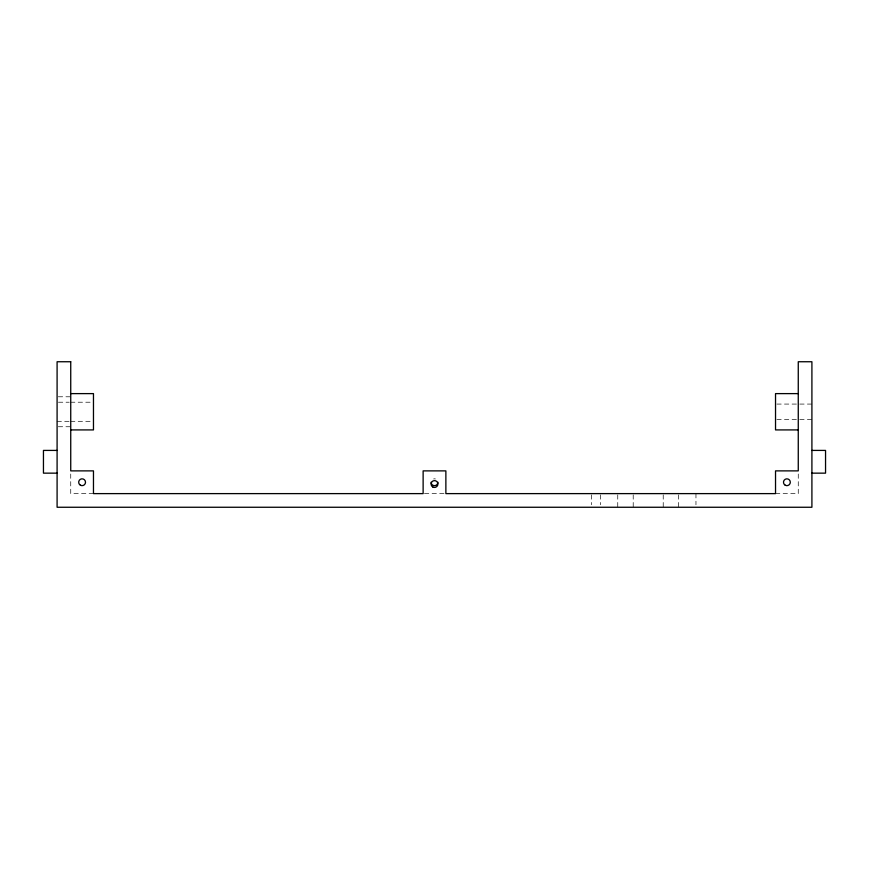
<?xml version="1.0" encoding="UTF-8"?>
<svg xmlns="http://www.w3.org/2000/svg" width="869" height="869" viewBox="0 0 869 869"><rect width="100%" height="100%" fill="white"/><g stroke="black" fill="none" stroke-linecap="round" stroke-linejoin="round"><path stroke-width="0.65" stroke-dasharray="4.34 3.26" d="M58.332 396.785L70.737 396.785M58.44 402.217L69.216 402.217M70.563 402.217L92.125 402.217M776.875 404.074L798.437 404.074M799.784 404.074L811.907 404.074M776.875 419.455L798.437 419.455M799.784 419.455L811.907 419.455M57.093 421.313L69.216 421.313M70.563 421.313L92.125 421.313M58.332 426.744L70.737 426.744M93.472 493.614L70.737 493.614L70.737 470.879M424.474 493.614L444.526 493.614M775.528 493.614L798.263 493.614L798.263 470.879M695.96 493.614L695.96 504.77M678.678 494.852L678.678 507.257M663.221 494.852L663.221 507.257M633.208 494.852L633.208 507.257M617.75 494.852L617.75 507.257M600.468 494.852L600.468 504.77M591.376 494.852L591.376 504.77M433.62 478.949A3.411 3.411 0 0 1 435.38 478.949"/><path stroke-width="1.3" d="M70.737 393.614L93.472 393.614L93.472 429.916L70.737 429.916M798.263 393.614L775.528 393.614L775.528 429.916L798.263 429.916M57.093 450.414L43.45 450.414L43.45 473.149L57.093 473.149M811.907 450.414L825.55 450.414L825.55 473.149L811.907 473.149M437.911 482.241A3.411 3.411 0 0 1 434.5 485.652A3.411 3.411 0 0 1 431.089 482.241M70.737 361.743L57.093 361.743L57.093 507.257L811.907 507.257L811.907 361.743L798.263 361.743L798.263 470.879L775.528 470.879L775.528 493.614L445.873 493.614L445.873 470.879L423.127 470.879L423.127 493.614L93.472 493.614L93.472 470.879L70.737 470.879L70.737 361.743M785.196 485.195A3.411 3.411 0 0 0 790.312 482.241A3.411 3.411 0 0 0 785.196 479.286A3.411 3.411 0 0 0 785.196 485.195M80.393 485.195A3.411 3.411 0 0 0 85.51 482.241A3.411 3.411 0 0 0 80.393 479.286A3.411 3.411 0 0 0 80.393 485.195M432.795 486.988A3.411 3.411 0 0 0 437.911 484.033A3.411 3.411 0 0 0 432.795 481.078A3.411 3.411 0 0 0 432.795 486.988"/></g></svg>
